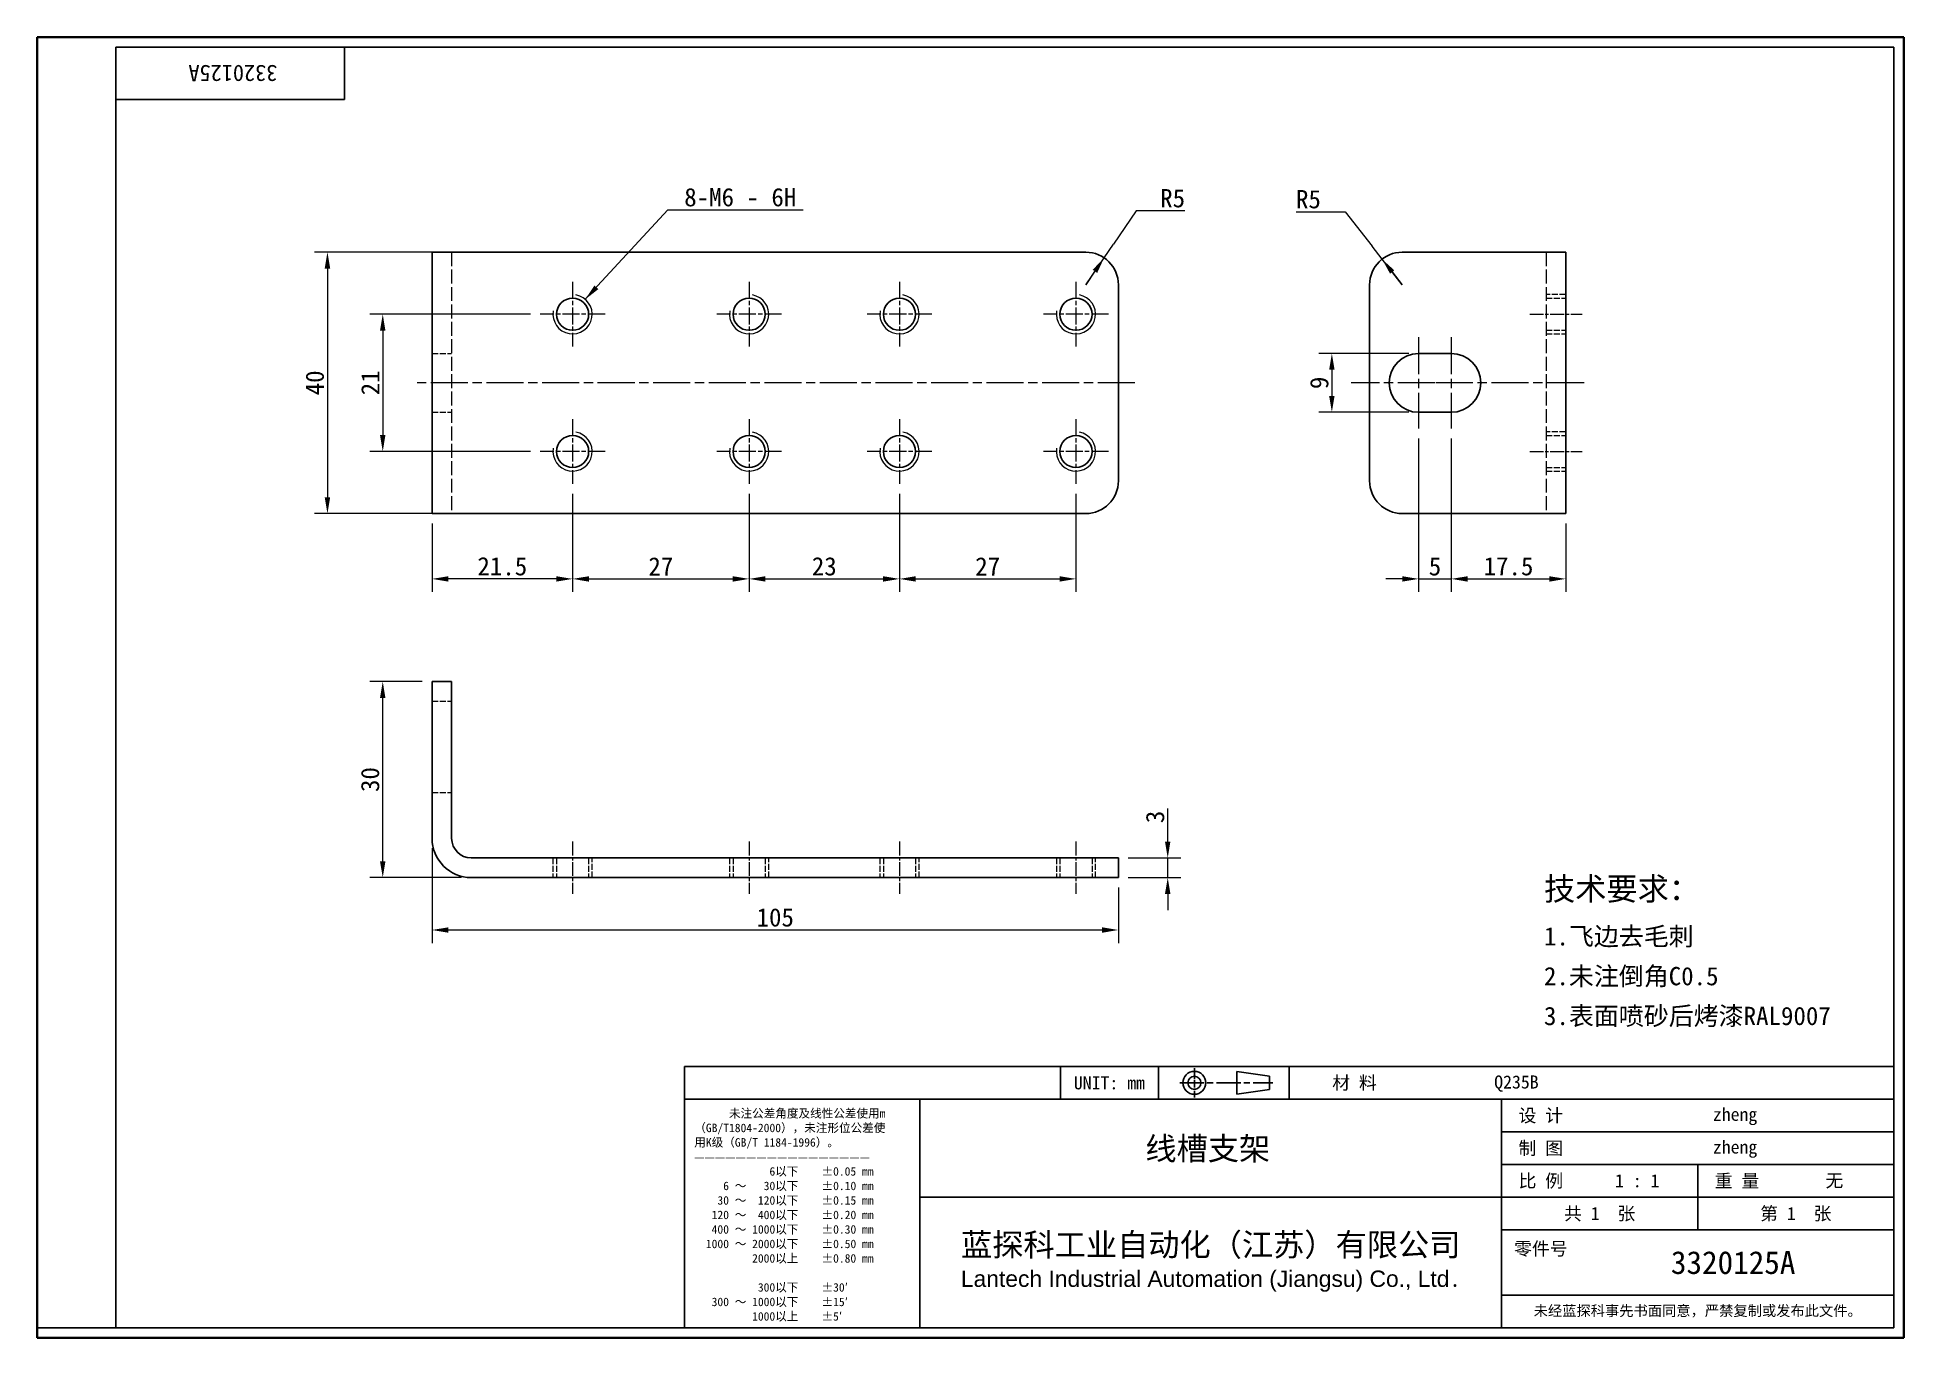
# Model space of a CAD drawing. Header units: millimetres. Extents: x 6 to 292, y 5 to 205.
import ezdxf
from ezdxf.enums import TextEntityAlignment as Align

# ---------------------------------------------------------------- set-up
doc = ezdxf.new("R2010")
doc.units = ezdxf.units.MM
doc.linetypes.add('CHAIN', pattern=[0.3543, 0.2362, -0.0295, 0.0591, -0.0295])
doc.linetypes.add('DASHED', pattern=[0.2067, 0.1654, -0.0413])
for name, color, linetype, lineweight in [('1', 7, 'Continuous', 18), ('可见 (ISO)', 7, 'Continuous', 25), ('可见窄的 (ISO)', 7, 'Continuous', 18), ('图框 (ISO)', 7, 'Continuous', 35), ('标题 (ISO)', 7, 'Continuous', 25)]:
    doc.layers.add(name, color=color, linetype=linetype, lineweight=lineweight)
for name, color, linetype, lineweight, true_color in [('中心标记 (ISO)', 1, 'CHAIN', 18, 0xff0000), ('中心线 (ISO)', 1, 'CHAIN', 18, 0xff0000), ('尺寸 (ISO)', 7, 'Continuous', 18, 0x008000), ('符号 (ISO)', 7, 'Continuous', 18, 0x008000), ('隐藏 (ISO)', 5, 'DASHED', 18, 0x0000ff)]:
    doc.layers.add(name, color=color, linetype=linetype, lineweight=lineweight, true_color=true_color)
doc.styles.add('文本样式164', font='SimSun.ttf')
doc.styles.add('文本样式165', font='SimSun.ttf')
doc.styles.add('文本样式74', font='SimSun.ttf')
doc.styles.add('最新国标', font='simfang.ttf')
doc.styles.add('注释文本 (ISO)', font='simfang.ttf')
doc.dimstyles.new('默认 (GB)', dxfattribs={"dimtxt": 2.8, "dimasz": 2.5, "dimexe": 2, "dimexo": 1.5, "dimgap": 0.5, "dimtad": 1, "dimtoh": 1, "dimdsep": 46, "dimtxsty": '最新国标', "dimcen": 0.09, "dimdle": 10, "dimclrd": 256, "dimclre": 256, "dimclrt": 256, "dimaunit": 1, "dimadec": 3, "dimazin": 2, "dimtfac": 0.535714, "dimtdec": 3, "dimtmove": 0, "dimatfit": 3, "dimfxl": 0, "dimtolj": 1, "dimlwd": -1, "dimlwe": -1, "dimarcsym": 0})
doc.dimstyles.new('默认 (GB)$7', dxfattribs={"dimtxt": 2.8, "dimasz": 2.5, "dimexe": 2, "dimexo": 1.5, "dimgap": 0.5, "dimtad": 1, "dimtoh": 1, "dimdsep": 46, "dimtxsty": '最新国标', "dimcen": 0.09, "dimdle": 10, "dimclrd": 256, "dimclre": 256, "dimclrt": 256, "dimaunit": 1, "dimadec": 3, "dimazin": 2, "dimtfac": 0.535714, "dimtdec": 3, "dimtmove": 0, "dimatfit": 3, "dimfxl": 0, "dimtolj": 1, "dimlwd": -1, "dimlwe": -1, "dimarcsym": 0})

# ---------------------------------------------------------------- blocks, each defined once
blk = doc.blocks.new('图框 最新国标')
at = {"layer": '图框 (ISO)'}
for p, q in [((6, 7), (6, 204.5)), ((6, 204.5), (291.5, 204.5)), ((291.5, 204.5), (291.5, 5.5)), ((6, 7), (6, 5.5)), ((6, 7), (6, 5.5)), ((291.5, 5.5), (6, 5.5))]:
    blk.add_line(p, q, dxfattribs=at)
at = {"layer": '图框 (ISO)', "color": 7, "linetype": 'Continuous', "lineweight": 25}
for p, q in [((18, 203), (290, 203)), ((18, 7), (18, 203)), ((18, 203), (290, 203)), ((53, 203), (53, 195)), ((290, 203), (290, 7)), ((290, 203), (290, 7)), ((53, 195), (18, 195)), ((290, 7), (6, 7)), ((290, 7), (18, 7))]:
    blk.add_line(p, q, dxfattribs=at)
at = {"layer": '图框 (ISO)', "style": '文本样式74'}
blk.add_attdef('零件代号_001', (42.72, 200.25), '', height=2.5, rotation=180, dxfattribs=at)
blk = doc.blocks.new('标题栏 最新国标')
at = {"layer": '标题 (ISO)'}
for p, q in [((381.98, -183.84), (196.98, -183.84)), ((196.98, -183.84), (196.98, -223.84)), ((254.48, -183.84), (254.48, -188.84)), ((269.48, -183.84), (269.48, -188.84)), ((281.48, -188.09), (281.48, -184.59)), ((281.48, -184.59), (286.48, -185.34)), ((286.48, -185.34), (286.48, -187.34)), ((289.48, -183.84), (289.48, -188.84)), ((381.98, -223.84), (381.98, -183.84)), ((383.48, -183.84), (383.48, -225.34)), ((286.48, -187.34), (281.48, -188.09)), ((196.98, -188.84), (381.98, -188.84)), ((232.98, -188.84), (232.98, -223.84)), ((321.98, -188.84), (321.98, -223.84)), ((321.98, -193.84), (381.98, -193.84)), ((321.98, -198.84), (381.98, -198.84)), ((351.98, -198.84), (351.98, -208.84)), ((321.98, -203.84), (232.98, -203.84)), ((321.98, -203.84), (381.98, -203.84)), ((321.98, -208.84), (381.98, -208.84)), ((321.98, -218.84), (381.98, -218.84)), ((196.98, -223.84), (381.98, -223.84)), ((383.48, -225.34), (196.98, -225.34))]:
    blk.add_line(p, q, dxfattribs=at)
at = {"layer": '标题 (ISO)', "linetype": 'CHAIN', "ltscale": 5.000333}
blk.add_line((274.98, -184.09), (274.98, -188.59), dxfattribs=at)
at = {"layer": '标题 (ISO)', "linetype": 'CHAIN', "ltscale": 15.834605}
blk.add_line((272.73, -186.34), (286.98, -186.34), dxfattribs=at)
at = {"layer": '标题 (ISO)'}
for radius in [1.75, 1]:
    blk.add_circle((274.98, -186.34), radius, dxfattribs=at)
at = {"layer": '1', "style": '文本样式164'}
for s, p in [('UNIT: mm', (261.98, -186.34)), ('材 料', (299.48, -186.34)), ('设 计', (327.98, -191.34)), ('制 图', (327.98, -196.34)), ('比 例', (327.98, -201.34)), ('重 量', (357.98, -201.34)), ('共 1  张', (336.98, -206.34)), ('第 1  张', (366.98, -206.34))]:
    blk.add_text(s, height=2, dxfattribs=at).set_placement(p, align=Align.MIDDLE_CENTER)
at = {"layer": '标题 (ISO)', "style": '注释文本 (ISO)'}
for s, insert, char_height, attachment_point, line_spacing_factor in [('\\fSimSun|b0|i0;{\\H1.3000;      未注公差角度及线性公差使用m\\P}\\fSimSun|b0|i0;{\\H1.3000;（GB/T1804-2000），未注形位公差使\\P}\\fSimSun|b0|i0;{\\H1.3000;用K级（GB/T 1184-1996）。\\P}\\fSimSun|b0|i0;{\\H1.3000;—————————————————\\P}\\fSimSun|b0|i0;{\\H1.3000;             6以下    ±0.05 mm\\P}\\fSimSun|b0|i0;{\\H1.3000;     6 ～   30以下    ±0.10 mm\\P}\\fSimSun|b0|i0;{\\H1.3000;    30 ～  120以下    ±0.15 mm\\P}\\fSimSun|b0|i0;{\\H1.3000;   120 ～  400以下    ±0.20 mm\\P}\\fSimSun|b0|i0;{\\H1.3000;   400 ～ 1000以下    ±0.30 mm\\P}\\fSimSun|b0|i0;{\\H1.3000;  1000 ～ 2000以下    ±0.50 mm\\P}\\fSimSun|b0|i0;{\\H1.3000;          2000以上    ±0.80 mm\\P}\\fSimSun|b0|i0;{\\H1.3000;\\P}\\fSimSun|b0|i0;{\\H1.3000;           300以下    ±30′\\P}\\fSimSun|b0|i0;{\\H1.3000;   300 ～ 1000以下    ±15′\\P}\\fSimSun|b0|i0;{\\H1.3000;          1000以上    ±5′}', (198.48, -206.63), 1.3, 4, 1.023913), ('{\\fMicrosoft YaHei|b0|i0|c134|p34;\\H1.75x;蓝探科工业自动化（江苏）有限公司\\P\\fArial|b0|i0|c0|p34;\\H0.71429x;Lantech Industrial Automation (Jiangsu) Co., Ltd\\fFangSong|b0|i0|c134|p49;.\\H1.15195x; }', (277.48, -213.84), 2, 5, 0.978695)]:
    blk.add_mtext(s, dxfattribs=dict(at, insert=insert, char_height=char_height, attachment_point=attachment_point, line_spacing_factor=line_spacing_factor))
at = {"layer": '标题 (ISO)', "attachment_point": 5, "style": '注释文本 (ISO)'}
for s, insert, char_height in [('\\fFangSong|b0|i0;零件号', (327.98, -211.84), 2), ('\\fSimSun|b0|i0;{\\H1.6000;未经蓝探科事先书面同意，严禁复制或发布此文件。}', (351.98, -221.34), 1.6)]:
    blk.add_mtext(s, dxfattribs=dict(at, insert=insert, char_height=char_height))
at = {"layer": '标题 (ISO)'}
for tag, p, height, style in [('材料_001', (320.84, -187.21), 2, '注释文本 (ISO)'), ('设计人_001', (354.29, -192.16), 2, '注释文本 (ISO)'), ('库存编号_001', (267.48, -198.15), 3.5, '文本样式165'), ('设计人_001', (354.29, -197.16), 2, '注释文本 (ISO)'), ('视图比例_001', (339.32, -202.33), 2, '注释文本 (ISO)'), ('质量\\P3;_001', (371.53, -202.3), 2, '注释文本 (ISO)'), ('零件代号_001', (347.87, -215.59), 3.5, '文本样式165')]:
    blk.add_attdef(tag, p, '', height=height, dxfattribs=dict(at, style=style))
blk = doc.blocks.new('*D5')
at = {"layer": 'Defpoints', "color": 0, "transparency": 16777216}
for p in [(66.38, 81.91), (171.38, 75.91), (171.38, 67.89)]:
    blk.add_point(p, dxfattribs=at)
at = {"layer": '尺寸 (ISO)', "color": 116, "true_color": 0x00803f, "transparency": 16777216}
for p, q in [((66.38, 80.41), (66.38, 65.89)), ((171.38, 74.41), (171.38, 65.89)), ((68.88, 67.89), (168.88, 67.89))]:
    blk.add_line(p, q, dxfattribs=at)
for points in [[(68.88, 68.3), (68.88, 67.47), (66.38, 67.89)], [(168.88, 68.3), (168.88, 67.47), (171.38, 67.89)]]:
    blk.add_solid(points, dxfattribs=at)
at = {"layer": '尺寸 (ISO)', "transparency": 16777216, "insert": (118.88, 69.8), "char_height": 2.8, "attachment_point": 5, "style": '最新国标'}
blk.add_mtext('\\A1;105', dxfattribs=at)
blk = doc.blocks.new('*D6')
at = {"layer": 'Defpoints', "color": 0, "transparency": 16777216}
for p in [(58.84, 105.91), (66.38, 105.91), (72.38, 75.91)]:
    blk.add_point(p, dxfattribs=at)
at = {"layer": '尺寸 (ISO)', "color": 116, "true_color": 0x00803f, "transparency": 16777216}
for p, q in [((64.88, 105.91), (56.84, 105.91)), ((58.84, 78.41), (58.84, 103.41)), ((70.88, 75.91), (56.84, 75.91))]:
    blk.add_line(p, q, dxfattribs=at)
for points in [[(58.42, 103.41), (59.25, 103.41), (58.84, 105.91)], [(58.42, 78.41), (59.25, 78.41), (58.84, 75.91)]]:
    blk.add_solid(points, dxfattribs=at)
at = {"layer": '尺寸 (ISO)', "transparency": 16777216, "insert": (56.92, 90.91), "char_height": 2.8, "attachment_point": 5, "rotation": 90, "style": '最新国标'}
blk.add_mtext('\\A1;30', dxfattribs=at)
blk = doc.blocks.new('*D7')
at = {"layer": 'Defpoints', "color": 0, "transparency": 16777216}
for p in [(171.38, 78.91), (178.92, 78.91), (171.38, 75.91)]:
    blk.add_point(p, dxfattribs=at)
at = {"layer": '尺寸 (ISO)', "color": 116, "true_color": 0x00803f, "transparency": 16777216}
for p, q in [((178.92, 81.41), (178.92, 86.46)), ((172.88, 78.91), (180.92, 78.91)), ((178.92, 75.91), (178.92, 78.91)), ((172.88, 75.91), (180.92, 75.91)), ((178.92, 73.41), (178.92, 70.91))]:
    blk.add_line(p, q, dxfattribs=at)
for points in [[(178.5, 81.41), (179.33, 81.41), (178.92, 78.91)], [(178.5, 73.41), (179.33, 73.41), (178.92, 75.91)]]:
    blk.add_solid(points, dxfattribs=at)
at = {"layer": '尺寸 (ISO)', "transparency": 16777216, "insert": (177, 85.19), "char_height": 2.8, "attachment_point": 5, "rotation": 90, "style": '最新国标'}
blk.add_mtext('\\A1;3', dxfattribs=at)
blk = doc.blocks.new('*D8')
at = {"layer": 'Defpoints', "color": 0, "transparency": 16777216}
for p in [(82.92, 162.12), (58.84, 141.12), (82.92, 141.12)]:
    blk.add_point(p, dxfattribs=at)
at = {"layer": '尺寸 (ISO)', "color": 116, "true_color": 0x00803f, "transparency": 16777216}
for p, q in [((81.42, 162.12), (56.84, 162.12)), ((58.84, 159.62), (58.84, 143.62)), ((81.42, 141.12), (56.84, 141.12))]:
    blk.add_line(p, q, dxfattribs=at)
for points in [[(58.42, 159.62), (59.25, 159.62), (58.84, 162.12)], [(58.42, 143.62), (59.25, 143.62), (58.84, 141.12)]]:
    blk.add_solid(points, dxfattribs=at)
at = {"layer": '尺寸 (ISO)', "transparency": 16777216, "insert": (56.94, 151.62), "char_height": 2.8, "attachment_point": 5, "rotation": 90, "style": '最新国标'}
blk.add_mtext('\\A1;21', dxfattribs=at)
blk = doc.blocks.new('*D9')
at = {"layer": 'Defpoints', "color": 0, "transparency": 16777216}
for p in [(72.38, 171.62), (50.38, 131.62), (72.38, 131.62)]:
    blk.add_point(p, dxfattribs=at)
at = {"layer": '尺寸 (ISO)', "color": 116, "true_color": 0x00803f, "transparency": 16777216}
for p, q in [((70.88, 171.62), (48.38, 171.62)), ((50.38, 169.12), (50.38, 134.12)), ((70.88, 131.62), (48.38, 131.62))]:
    blk.add_line(p, q, dxfattribs=at)
for points in [[(49.96, 169.12), (50.8, 169.12), (50.38, 171.62)], [(49.96, 134.12), (50.8, 134.12), (50.38, 131.62)]]:
    blk.add_solid(points, dxfattribs=at)
at = {"layer": '尺寸 (ISO)', "transparency": 16777216, "insert": (48.46, 151.62), "char_height": 2.8, "attachment_point": 5, "rotation": 90, "style": '最新国标'}
blk.add_mtext('\\A1;40', dxfattribs=at)
blk = doc.blocks.new('*D10')
at = {"layer": 'Defpoints', "color": 0, "transparency": 16777216}
for p in [(87.88, 136.16), (66.38, 131.62), (66.38, 121.62)]:
    blk.add_point(p, dxfattribs=at)
at = {"layer": '尺寸 (ISO)', "color": 116, "true_color": 0x00803f, "transparency": 16777216}
for p, q in [((87.88, 134.66), (87.88, 119.62)), ((66.38, 130.12), (66.38, 119.62)), ((85.38, 121.62), (68.88, 121.62))]:
    blk.add_line(p, q, dxfattribs=at)
for points in [[(68.88, 122.03), (68.88, 121.2), (66.38, 121.62)], [(85.38, 122.03), (85.38, 121.2), (87.88, 121.62)]]:
    blk.add_solid(points, dxfattribs=at)
at = {"layer": '尺寸 (ISO)', "transparency": 16777216, "insert": (77.13, 123.54), "char_height": 2.8, "attachment_point": 5, "style": '最新国标'}
blk.add_mtext('\\A1;21.5', dxfattribs=at)
blk = doc.blocks.new('*D11')
at = {"layer": 'Defpoints', "color": 0, "transparency": 16777216}
for p in [(87.88, 136.16), (114.88, 136.16), (114.88, 121.62)]:
    blk.add_point(p, dxfattribs=at)
at = {"layer": '尺寸 (ISO)', "color": 116, "true_color": 0x00803f, "transparency": 16777216}
for p, q in [((87.88, 134.66), (87.88, 119.62)), ((114.88, 134.66), (114.88, 119.62)), ((90.38, 121.62), (112.38, 121.62))]:
    blk.add_line(p, q, dxfattribs=at)
for points in [[(90.38, 122.03), (90.38, 121.2), (87.88, 121.62)], [(112.38, 122.03), (112.38, 121.2), (114.88, 121.62)]]:
    blk.add_solid(points, dxfattribs=at)
at = {"layer": '尺寸 (ISO)', "transparency": 16777216, "insert": (101.38, 123.53), "char_height": 2.8, "attachment_point": 5, "style": '最新国标'}
blk.add_mtext('\\A1;27', dxfattribs=at)
blk = doc.blocks.new('*D12')
at = {"layer": 'Defpoints', "color": 0, "transparency": 16777216}
for p in [(114.88, 136.16), (137.88, 136.16), (137.88, 121.62)]:
    blk.add_point(p, dxfattribs=at)
at = {"layer": '尺寸 (ISO)', "color": 116, "true_color": 0x00803f, "transparency": 16777216}
for p, q in [((114.88, 134.66), (114.88, 119.62)), ((137.88, 134.66), (137.88, 119.62)), ((117.38, 121.62), (135.38, 121.62))]:
    blk.add_line(p, q, dxfattribs=at)
for points in [[(117.38, 122.03), (117.38, 121.2), (114.88, 121.62)], [(135.38, 122.03), (135.38, 121.2), (137.88, 121.62)]]:
    blk.add_solid(points, dxfattribs=at)
at = {"layer": '尺寸 (ISO)', "transparency": 16777216, "insert": (126.38, 123.53), "char_height": 2.8, "attachment_point": 5, "style": '最新国标'}
blk.add_mtext('\\A1;23', dxfattribs=at)
blk = doc.blocks.new('*D13')
at = {"layer": 'Defpoints', "color": 0, "transparency": 16777216}
for p in [(137.88, 136.16), (164.88, 136.16), (164.88, 121.62)]:
    blk.add_point(p, dxfattribs=at)
at = {"layer": '尺寸 (ISO)', "color": 116, "true_color": 0x00803f, "transparency": 16777216}
for p, q in [((137.88, 134.66), (137.88, 119.62)), ((164.88, 134.66), (164.88, 119.62)), ((140.38, 121.62), (162.38, 121.62))]:
    blk.add_line(p, q, dxfattribs=at)
for points in [[(140.38, 122.03), (140.38, 121.2), (137.88, 121.62)], [(162.38, 122.03), (162.38, 121.2), (164.88, 121.62)]]:
    blk.add_solid(points, dxfattribs=at)
at = {"layer": '尺寸 (ISO)', "transparency": 16777216, "insert": (151.38, 123.53), "char_height": 2.8, "attachment_point": 5, "style": '最新国标'}
blk.add_mtext('\\A1;27', dxfattribs=at)
blk = doc.blocks.new('*D14')
at = {"layer": 'Defpoints', "color": 0, "transparency": 16777216}
for p in [(169.19, 170.75), (166.38, 166.62)]:
    blk.add_point(p, dxfattribs=at)
at = {"layer": '尺寸 (ISO)', "color": 116, "true_color": 0x00803f, "transparency": 16777216}
for p, q in [((174.07, 177.94), (170.6, 172.82)), ((181.53, 177.94), (174.07, 177.94)), ((169.19, 170.75), (170.6, 172.82)), ((166.38, 166.62), (169.19, 170.75)), ((167.79, 168.69), (166.38, 166.62))]:
    blk.add_line(p, q, dxfattribs=at)
blk.add_solid([(167.44, 168.92), (168.13, 168.45), (169.19, 170.75)], dxfattribs=at)
at = {"layer": '尺寸 (ISO)', "transparency": 16777216, "insert": (179.67, 179.86), "char_height": 2.8, "attachment_point": 5, "style": '最新国标'}
blk.add_mtext('\\A1;R5', dxfattribs=at)
blk = doc.blocks.new('*D15')
at = {"layer": 'Defpoints', "color": 0, "transparency": 16777216}
for p in [(222.3, 144.62), (239.8, 131.62), (239.8, 121.62)]:
    blk.add_point(p, dxfattribs=at)
at = {"layer": '尺寸 (ISO)', "color": 116, "true_color": 0x00803f, "transparency": 16777216}
for p, q in [((222.3, 143.12), (222.3, 119.62)), ((239.8, 130.12), (239.8, 119.62)), ((224.8, 121.62), (237.3, 121.62))]:
    blk.add_line(p, q, dxfattribs=at)
for points in [[(224.8, 122.03), (224.8, 121.2), (222.3, 121.62)], [(237.3, 122.03), (237.3, 121.2), (239.8, 121.62)]]:
    blk.add_solid(points, dxfattribs=at)
at = {"layer": '尺寸 (ISO)', "transparency": 16777216, "insert": (231.05, 123.54), "char_height": 2.8, "attachment_point": 5, "style": '最新国标'}
blk.add_mtext('\\A1;17.5', dxfattribs=at)
blk = doc.blocks.new('*D16')
at = {"layer": 'Defpoints', "color": 0, "transparency": 16777216}
for p in [(217.3, 144.62), (222.3, 144.62), (222.3, 121.62)]:
    blk.add_point(p, dxfattribs=at)
at = {"layer": '尺寸 (ISO)', "color": 116, "true_color": 0x00803f, "transparency": 16777216}
for p, q in [((217.3, 143.12), (217.3, 119.62)), ((222.3, 143.12), (222.3, 119.62)), ((214.8, 121.62), (212.3, 121.62)), ((217.3, 121.62), (222.3, 121.62)), ((224.8, 121.62), (227.3, 121.62))]:
    blk.add_line(p, q, dxfattribs=at)
for points in [[(214.8, 122.03), (214.8, 121.2), (217.3, 121.62)], [(224.8, 122.03), (224.8, 121.2), (222.3, 121.62)]]:
    blk.add_solid(points, dxfattribs=at)
at = {"layer": '尺寸 (ISO)', "transparency": 16777216, "insert": (219.8, 123.53), "char_height": 2.8, "attachment_point": 5, "style": '最新国标'}
blk.add_mtext('\\A1;5', dxfattribs=at)
blk = doc.blocks.new('*D17')
at = {"layer": 'Defpoints', "color": 0, "transparency": 16777216}
for p in [(217.3, 156.12), (204.03, 147.12), (217.3, 147.12)]:
    blk.add_point(p, dxfattribs=at)
at = {"layer": '尺寸 (ISO)', "color": 116, "true_color": 0x00803f, "transparency": 16777216}
for p, q in [((215.8, 156.12), (202.03, 156.12)), ((204.03, 153.62), (204.03, 149.62)), ((215.8, 147.12), (202.03, 147.12))]:
    blk.add_line(p, q, dxfattribs=at)
for points in [[(203.61, 153.62), (204.44, 153.62), (204.03, 156.12)], [(203.61, 149.62), (204.44, 149.62), (204.03, 147.12)]]:
    blk.add_solid(points, dxfattribs=at)
at = {"layer": '尺寸 (ISO)', "transparency": 16777216, "insert": (202.11, 151.62), "char_height": 2.8, "attachment_point": 5, "rotation": 90, "style": '最新国标'}
blk.add_mtext('\\A1;9', dxfattribs=at)
blk = doc.blocks.new('*D18')
at = {"layer": 'Defpoints', "color": 0, "transparency": 16777216}
for p in [(211.71, 170.55), (214.8, 166.62)]:
    blk.add_point(p, dxfattribs=at)
at = {"layer": '尺寸 (ISO)', "color": 116, "true_color": 0x00803f, "transparency": 16777216}
for p, q in [((198.59, 177.8), (206.04, 177.8)), ((206.04, 177.8), (210.17, 172.52)), ((211.71, 170.55), (210.17, 172.52)), ((214.8, 166.62), (211.71, 170.55)), ((213.25, 168.59), (214.8, 166.62))]:
    blk.add_line(p, q, dxfattribs=at)
blk.add_solid([(213.58, 168.84), (212.93, 168.33), (211.71, 170.55)], dxfattribs=at)
at = {"layer": '尺寸 (ISO)', "transparency": 16777216, "insert": (200.45, 179.71), "char_height": 2.8, "attachment_point": 5, "style": '最新国标'}
blk.add_mtext('\\A1;R5', dxfattribs=at)

msp = doc.modelspace()

# ---------------------------------------------------------------- linework, layer by layer
at = {"layer": '中心标记 (ISO)', "ltscale": 11.019744}
for p, q in [((87.881, 167.077), (87.881, 157.16)), ((114.881, 167.077), (114.881, 157.16)), ((137.881, 167.077), (137.881, 157.16)), ((164.881, 167.077), (164.881, 157.16)), ((92.839, 162.118), (82.922, 162.118)), ((119.839, 162.118), (109.922, 162.118)), ((142.839, 162.118), (132.922, 162.118)), ((169.839, 162.118), (159.922, 162.118)), ((87.881, 146.077), (87.881, 136.16)), ((114.881, 146.077), (114.881, 136.16)), ((137.881, 146.077), (137.881, 136.16)), ((164.881, 146.077), (164.881, 136.16)), ((92.839, 141.118), (82.922, 141.118)), ((119.839, 141.118), (109.922, 141.118)), ((142.839, 141.118), (132.922, 141.118)), ((169.839, 141.118), (159.922, 141.118))]:
    msp.add_line(p, q, dxfattribs=at)
at = {"layer": '中心标记 (ISO)', "ltscale": 23.990969}
for p, q in [((217.296, 158.618), (217.296, 144.618)), ((222.296, 158.618), (222.296, 144.618)), ((219.796, 151.618), (206.97, 151.618)), ((242.604, 151.618), (219.796, 151.618))]:
    msp.add_line(p, q, dxfattribs=at)
at = {"layer": '中心线 (ISO)', "ltscale": 8.88956}
for p, q in [((234.296, 162.118), (242.296, 162.118)), ((234.296, 141.118), (242.296, 141.118)), ((87.881, 81.412), (87.881, 73.412)), ((114.881, 81.412), (114.881, 73.412)), ((137.881, 81.412), (137.881, 73.412)), ((164.881, 81.412), (164.881, 73.412))]:
    msp.add_line(p, q, dxfattribs=at)
at = {"layer": '中心线 (ISO)', "ltscale": 23.990969}
msp.add_line((173.881, 151.618), (63.881, 151.618), dxfattribs=at)
at = {"layer": '可见 (ISO)'}
for p, q in [((66.381, 131.618), (66.381, 171.618)), ((66.381, 171.618), (72.381, 171.618)), ((166.381, 171.618), (72.381, 171.618)), ((233.796, 171.618), (214.796, 171.618)), ((233.796, 171.618), (239.796, 171.618)), ((239.796, 131.618), (239.796, 171.618)), ((171.381, 166.618), (171.381, 136.618)), ((209.796, 166.618), (209.796, 136.618)), ((217.296, 156.118), (222.296, 156.118)), ((222.296, 147.118), (217.296, 147.118)), ((66.381, 131.618), (72.381, 131.618)), ((166.381, 131.618), (72.381, 131.618)), ((233.796, 131.618), (214.796, 131.618)), ((233.796, 131.618), (239.796, 131.618)), ((69.381, 105.912), (66.381, 105.912)), ((66.381, 100.912), (66.381, 105.912)), ((69.381, 105.912), (69.381, 100.912)), ((66.381, 81.912), (66.381, 100.912)), ((69.381, 81.912), (69.381, 100.912)), ((166.381, 78.912), (72.381, 78.912)), ((166.381, 78.912), (171.381, 78.912)), ((171.381, 75.912), (171.381, 78.912)), ((166.381, 75.912), (72.381, 75.912)), ((171.381, 75.912), (166.381, 75.912))]:
    msp.add_line(p, q, dxfattribs=at)
for centre in [(87.881, 162.118), (114.881, 162.118), (137.881, 162.118), (164.881, 162.118), (87.881, 141.118), (114.881, 141.118), (137.881, 141.118), (164.881, 141.118)]:
    msp.add_circle(centre, 2.458, dxfattribs=at)
for centre, radius, start, end in [((166.381, 166.618), 5, 0, 90), ((214.796, 166.618), 5, 90, 180), ((217.296, 151.618), 4.5, 90, 270), ((222.296, 151.618), 4.5, 270, 90), ((166.381, 136.618), 5, 270, 0), ((214.796, 136.618), 5, 180, 270), ((72.381, 81.912), 6, 180, 270), ((72.381, 81.912), 3, 180, 270)]:
    msp.add_arc(centre, radius, start, end, dxfattribs=at)
at = {"layer": '可见窄的 (ISO)'}
for centre in [(87.881, 162.118), (114.881, 162.118), (137.881, 162.118), (164.881, 162.118), (87.881, 141.118), (114.881, 141.118), (137.881, 141.118), (164.881, 141.118)]:
    msp.add_arc(centre, 3, 170, 80, dxfattribs=at)
at = {"layer": '隐藏 (ISO)', "ltscale": 12.901145}
for p, q in [((69.381, 171.618), (69.381, 131.618)), ((236.796, 171.618), (236.796, 131.618))]:
    msp.add_line(p, q, dxfattribs=at)
at = {"layer": '隐藏 (ISO)', "ltscale": 5.71399}
for p, q in [((239.796, 165.118), (236.796, 165.118)), ((236.796, 164.577), (239.796, 164.577)), ((236.796, 159.66), (239.796, 159.66)), ((236.796, 159.118), (239.796, 159.118)), ((66.381, 156.118), (69.381, 156.118)), ((66.381, 147.118), (69.381, 147.118)), ((239.796, 144.118), (236.796, 144.118)), ((236.796, 143.577), (239.796, 143.577)), ((236.796, 138.66), (239.796, 138.66)), ((236.796, 138.118), (239.796, 138.118)), ((66.381, 102.912), (69.381, 102.912)), ((66.381, 88.912), (69.381, 88.912)), ((84.881, 78.912), (84.881, 75.912)), ((85.422, 78.912), (85.422, 75.912)), ((90.339, 78.912), (90.339, 75.912)), ((90.881, 75.912), (90.881, 78.912)), ((111.881, 78.912), (111.881, 75.912)), ((112.422, 78.912), (112.422, 75.912)), ((117.339, 78.912), (117.339, 75.912)), ((117.881, 75.912), (117.881, 78.912)), ((134.881, 78.912), (134.881, 75.912)), ((135.422, 78.912), (135.422, 75.912)), ((140.339, 78.912), (140.339, 75.912)), ((140.881, 75.912), (140.881, 78.912)), ((161.881, 78.912), (161.881, 75.912)), ((162.422, 78.912), (162.422, 75.912)), ((167.339, 78.912), (167.339, 75.912)), ((167.881, 75.912), (167.881, 78.912))]:
    msp.add_line(p, q, dxfattribs=at)

# ---------------------------------------------------------------- block references
msp.add_blockref('图框 最新国标', (0, 0)).add_auto_attribs({'零件代号_001': '3320125A'})
ref = msp.add_blockref('标题栏 最新国标', (-91.983, 230.844))
ref.add_attrib('零件代号_001', '3320125A', (255.891, 15.25), dxfattribs={"layer": '标题 (ISO)', "height": 3.5, "style": '文本样式165'})
ref.add_attrib('库存编号_001', '线槽支架', (175.499, 32.691), dxfattribs={"layer": '标题 (ISO)', "height": 3.5, "style": '文本样式165'})
ref.add_attrib('质量\\P3;_001', '无', (279.543, 28.54), dxfattribs={"layer": '标题 (ISO)', "height": 2, "style": '注释文本 (ISO)'})
ref.add_attrib('视图比例_001', '1 : 1', (247.337, 28.517), dxfattribs={"layer": '标题 (ISO)', "height": 2, "style": '注释文本 (ISO)'})
ref.add_attrib('设计人_001', 'zheng', (262.303, 38.683), dxfattribs={"layer": '标题 (ISO)', "height": 2, "style": '注释文本 (ISO)'})
ref.add_attrib('设计人_001', 'zheng', (262.303, 33.683), dxfattribs={"layer": '标题 (ISO)', "height": 2, "style": '注释文本 (ISO)'})
ref.add_attrib('材料_001', 'Q235B', (228.86, 43.631), dxfattribs={"layer": '标题 (ISO)', "height": 2, "style": '注释文本 (ISO)'})

# ---------------------------------------------------------------- texts
at = {"layer": '符号 (ISO)'}
for s, insert, char_height, width, attachment_point, line_spacing_factor, style in [('8-M6 - 6H', (104.959, 178.591), 2.8, 19.05179, 7, 0.49, '最新国标'), ('{\\H1.75x;技术要求：\\H0.8x;\\P1.飞边去毛刺\\P2.未注倒角C0.5\\P3.表面喷砂后烤漆RAL9007}', (236.476, 64.481), 2, 48.20585, 4, 1.305367, '注释文本 (ISO)')]:
    msp.add_mtext(s, dxfattribs=dict(at, insert=insert, char_height=char_height, width=width, attachment_point=attachment_point, line_spacing_factor=line_spacing_factor, style=style))

# ---------------------------------------------------------------- dimensions: what is measured, and where the dimension line sits
at = {"layer": '尺寸 (ISO)', "color": 116, "true_color": 0x00803f}
for center, mpoint, picture, middle in [((166.381, 166.618), (169.191, 170.754), '*D14', (179.669, 177.939)), ((214.796, 166.618), (211.713, 170.555), '*D18', (200.445, 177.798))]:
    dim = msp.add_radius_dim(center=center, mpoint=mpoint, dimstyle='默认 (GB)', override={"dimgap": 0.5, "dimtih": 1, "dimdec": 2, "dimlfac": 1, "dimcen": 0, "dimtol": 0, "dimlim": 0, "dimtp": 0, "dimtm": 0, "dimtdec": 3}, dxfattribs=at)
    dim.commit()
    dim.dimension.update_dxf_attribs({"geometry": picture, "text_midpoint": middle, "dimtype": 164})
for base, p1, p2, angle, override, picture, middle in [((50.381, 131.618), (72.381, 171.618), (72.381, 131.618), 90, {"dimgap": 0.5, "dimtoh": 0, "dimdec": 2, "dimtol": 0, "dimlim": 0, "dimtp": 0, "dimtm": 0, "dimtdec": 3, "dimtofl": 0, "dimatfit": 1}, '*D9', (50.381, 151.618)), ((58.838, 141.118), (82.922, 162.118), (82.922, 141.118), 90, {"dimgap": 0.5, "dimtoh": 0, "dimdec": 2, "dimtol": 0, "dimlim": 0, "dimtp": 0, "dimtm": 0, "dimtdec": 3, "dimtofl": 0, "dimatfit": 1}, '*D8', (58.838, 151.618)), ((204.025, 147.118), (217.296, 156.118), (217.296, 147.118), 270, {"dimgap": 0.5, "dimtoh": 0, "dimdec": 2, "dimtol": 0, "dimlim": 0, "dimtp": 0, "dimtm": 0, "dimtdec": 3, "dimtofl": 0, "dimatfit": 1}, '*D17', (204.025, 151.618)), ((222.296, 121.618), (217.296, 144.618), (222.296, 144.618), 180, {"dimgap": 0.5, "dimtoh": 0, "dimdec": 2, "dimtol": 0, "dimlim": 0, "dimtp": 0, "dimtm": 0, "dimtdec": 3, "dimtofl": 1, "dimatfit": 1}, '*D16', (219.796, 121.618)), ((239.796, 121.618), (222.296, 144.618), (239.796, 131.618), 180, {"dimgap": 0.5, "dimtoh": 0, "dimdec": 2, "dimtol": 0, "dimlim": 0, "dimtp": 0, "dimtm": 0, "dimtdec": 3, "dimtofl": 0, "dimatfit": 1}, '*D15', (231.046, 121.618)), ((66.381, 121.618), (87.881, 136.16), (66.381, 131.618), 180, {"dimgap": 0.5, "dimtoh": 0, "dimdec": 2, "dimtol": 0, "dimlim": 0, "dimtp": 0, "dimtm": 0, "dimtdec": 3, "dimtofl": 0, "dimatfit": 1}, '*D10', (77.131, 121.618)), ((114.881, 121.618), (87.881, 136.16), (114.881, 136.16), 180, {"dimgap": 0.5, "dimtoh": 0, "dimdec": 2, "dimtol": 0, "dimlim": 0, "dimtp": 0, "dimtm": 0, "dimtdec": 3, "dimtofl": 0, "dimatfit": 1}, '*D11', (101.381, 121.618)), ((137.881, 121.618), (114.881, 136.16), (137.881, 136.16), 180, {"dimgap": 0.5, "dimtoh": 0, "dimdec": 2, "dimtol": 0, "dimlim": 0, "dimtp": 0, "dimtm": 0, "dimtdec": 3, "dimtofl": 0, "dimatfit": 1}, '*D12', (126.381, 121.618)), ((164.881, 121.618), (137.881, 136.16), (164.881, 136.16), 180, {"dimgap": 0.5, "dimtoh": 0, "dimdec": 2, "dimtol": 0, "dimlim": 0, "dimtp": 0, "dimtm": 0, "dimtdec": 3, "dimtofl": 0, "dimatfit": 1}, '*D13', (151.381, 121.618)), ((58.838, 105.912), (72.381, 75.912), (66.381, 105.912), 90, {"dimgap": 0.5, "dimtoh": 0, "dimdec": 2, "dimtol": 0, "dimlim": 0, "dimtp": 0, "dimtm": 0, "dimtdec": 3, "dimtofl": 0, "dimatfit": 1}, '*D6', (58.838, 90.912)), ((178.917, 78.912), (171.381, 75.912), (171.381, 78.912), 90, {"dimgap": 0.5, "dimtoh": 0, "dimdec": 2, "dimtol": 0, "dimlim": 0, "dimtp": 0, "dimtm": 0, "dimtdec": 3, "dimtofl": 1, "dimatfit": 1}, '*D7', (178.917, 85.188))]:
    dim = msp.add_linear_dim(base=base, p1=p1, p2=p2, angle=angle, dimstyle='默认 (GB)', override=override, dxfattribs=at)
    dim.commit()
    dim.dimension.update_dxf_attribs({"geometry": picture, "text_midpoint": middle, "dimtype": 160})
dim = msp.add_linear_dim(base=(171.381, 67.888), p1=(66.381, 81.912), p2=(171.381, 75.912), dimstyle='默认 (GB)', override={"dimgap": 0.5, "dimtoh": 0, "dimdec": 2, "dimtol": 0, "dimlim": 0, "dimtp": 0, "dimtm": 0, "dimtdec": 3, "dimtofl": 0, "dimatfit": 1}, dxfattribs=at)
dim.commit()
dim.dimension.update_dxf_attribs({"geometry": '*D5', "text_midpoint": (118.881, 67.888), "dimtype": 160})

# ---------------------------------------------------------------- leaders
at = {"layer": '符号 (ISO)', "annotation_type": 0, "has_hookline": 1, "hookline_direction": 0, "text_width": 18.176}
msp.add_leader([(89.824, 164.404), (102.459, 178.124), (104.959, 178.124)], dimstyle='默认 (GB)$7', override={"dimgap": 0, "dimtad": 1}, dxfattribs=at)

doc.saveas('drawing.dxf')
